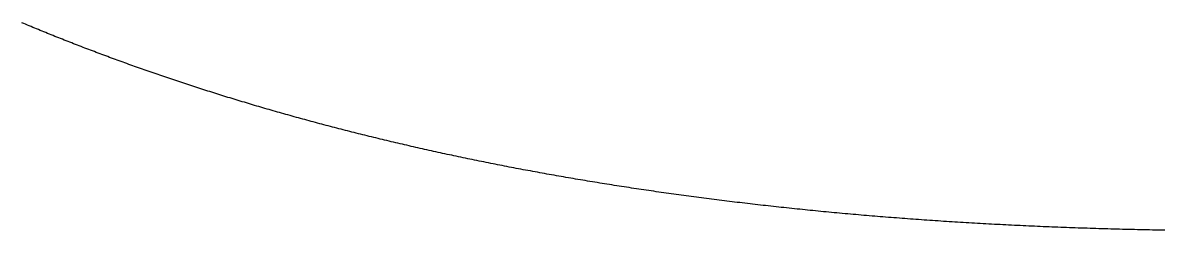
# Model space of a CAD drawing. Extents: x -14 to 314, y -178 to 13.
# Drawn here: x -2.17 to 9.89, y -178.49 to -176.3 of the extents above; entities that cross this region are included whole.
import ezdxf

# ---------------------------------------------------------------- set-up
doc = ezdxf.new("R2010")
doc.units = 0
doc.layers.add('BLACK', color=7, linetype='CONTINUOUS')

msp = doc.modelspace()

# ---------------------------------------------------------------- linework, layer by layer
at = {"layer": 'BLACK', "linetype": 'CONTINUOUS'}
for p, q in [((-2.16476, -176.305562), (-2.184031, -176.29747)), ((-2.145474, -176.313638), (-2.16476, -176.305562)), ((-2.126163, -176.321704), (-2.145474, -176.313638)), ((-2.106836, -176.329754), (-2.126163, -176.321704)), ((-2.087485, -176.337793), (-2.106836, -176.329754)), ((-2.068118, -176.345816), (-2.087485, -176.337793)), ((-2.048726, -176.353828), (-2.068118, -176.345816)), ((-2.029319, -176.361825), (-2.048726, -176.353828)), ((-2.009887, -176.369811), (-2.029319, -176.361825)), ((-1.990439, -176.377781), (-2.009887, -176.369811)), ((-1.970966, -176.38574), (-1.990439, -176.377781)), ((-1.951478, -176.393684), (-1.970966, -176.38574)), ((-1.931964, -176.401616), (-1.951478, -176.393684)), ((-1.912435, -176.409533), (-1.931964, -176.401616)), ((-1.892881, -176.417439), (-1.912435, -176.409533)), ((-1.873311, -176.42533), (-1.892881, -176.417439)), ((-1.853716, -176.433208), (-1.873311, -176.42533)), ((-1.834106, -176.441072), (-1.853716, -176.433208)), ((-1.81447, -176.448924), (-1.834106, -176.441072)), ((-1.794818, -176.456761), (-1.81447, -176.448924)), ((-1.775141, -176.464587), (-1.794818, -176.456761)), ((-1.755448, -176.472397), (-1.775141, -176.464587)), ((-1.73573, -176.480196), (-1.755448, -176.472397)), ((-1.715996, -176.487979), (-1.73573, -176.480196)), ((-1.696237, -176.495751), (-1.715996, -176.487979)), ((-1.676462, -176.503508), (-1.696237, -176.495751)), ((-1.656662, -176.511253), (-1.676462, -176.503508)), ((-1.636845, -176.518983), (-1.656662, -176.511253)), ((-1.617003, -176.526702), (-1.636845, -176.518983)), ((-1.597145, -176.534405), (-1.617003, -176.526702)), ((-1.577262, -176.542096), (-1.597145, -176.534405)), ((-1.557363, -176.549772), (-1.577262, -176.542096)), ((-1.537438, -176.557437), (-1.557363, -176.549772)), ((-1.517497, -176.565087), (-1.537438, -176.557437)), ((-1.49753, -176.572724), (-1.517497, -176.565087)), ((-1.477548, -176.580347), (-1.49753, -176.572724)), ((-1.457539, -176.587958), (-1.477548, -176.580347)), ((-1.437515, -176.595553), (-1.457539, -176.587958)), ((-1.417465, -176.603137), (-1.437515, -176.595553)), ((-1.397398, -176.610706), (-1.417465, -176.603137)), ((-1.377306, -176.618263), (-1.397398, -176.610706)), ((-1.357198, -176.625804), (-1.377306, -176.618263)), ((-1.337064, -176.633334), (-1.357198, -176.625804)), ((-1.316914, -176.640849), (-1.337064, -176.633334)), ((-1.296738, -176.648352), (-1.316914, -176.640849)), ((-1.276545, -176.655839), (-1.296738, -176.648352)), ((-1.256327, -176.663315), (-1.276545, -176.655839)), ((-1.236092, -176.670776), (-1.256327, -176.663315)), ((-1.215831, -176.678225), (-1.236092, -176.670776)), ((-1.195554, -176.685658), (-1.215831, -176.678225)), ((-1.175251, -176.69308), (-1.195554, -176.685658)), ((-1.154932, -176.700486), (-1.175251, -176.69308)), ((-1.134586, -176.707881), (-1.154932, -176.700486)), ((-1.114224, -176.71526), (-1.134586, -176.707881)), ((-1.093836, -176.722628), (-1.114224, -176.71526)), ((-1.073432, -176.72998), (-1.093836, -176.722628)), ((-1.053001, -176.73732), (-1.073432, -176.72998)), ((-1.032553, -176.744645), (-1.053001, -176.73732)), ((-1.01208, -176.751958), (-1.032553, -176.744645)), ((-0.99159, -176.759256), (-1.01208, -176.751958)), ((-0.971073, -176.766542), (-0.99159, -176.759256)), ((-0.95054, -176.773813), (-0.971073, -176.766542)), ((-0.929981, -176.781071), (-0.95054, -176.773813)), ((-0.909405, -176.788315), (-0.929981, -176.781071)), ((-0.888802, -176.795546), (-0.909405, -176.788315)), ((-0.868184, -176.802762), (-0.888802, -176.795546)), ((-0.847538, -176.809966), (-0.868184, -176.802762)), ((-0.826876, -176.817155), (-0.847538, -176.809966)), ((-0.806187, -176.824332), (-0.826876, -176.817155)), ((-0.785481, -176.831493), (-0.806187, -176.824332)), ((-0.764749, -176.838642), (-0.785481, -176.831493)), ((-0.744, -176.845776), (-0.764749, -176.838642)), ((-0.723225, -176.852898), (-0.744, -176.845776)), ((-0.702432, -176.860005), (-0.723225, -176.852898)), ((-0.681613, -176.867099), (-0.702432, -176.860005)), ((-0.660777, -176.874178), (-0.681613, -176.867099)), ((-0.639914, -176.881246), (-0.660777, -176.874178)), ((-0.619035, -176.888297), (-0.639914, -176.881246)), ((-0.598128, -176.895337), (-0.619035, -176.888297)), ((-0.577205, -176.902361), (-0.598128, -176.895337)), ((-0.556255, -176.909373), (-0.577205, -176.902361)), ((-0.535288, -176.91637), (-0.556255, -176.909373)), ((-0.514293, -176.923355), (-0.535288, -176.91637)), ((-0.493282, -176.930324), (-0.514293, -176.923355)), ((-0.472244, -176.937281), (-0.493282, -176.930324)), ((-0.451189, -176.944222), (-0.472244, -176.937281)), ((-0.430106, -176.951152), (-0.451189, -176.944222)), ((-0.409007, -176.958066), (-0.430106, -176.951152)), ((-0.38788, -176.964967), (-0.409007, -176.958066)), ((-0.366737, -176.971854), (-0.38788, -176.964967)), ((-0.345566, -176.978728), (-0.366737, -176.971854)), ((-0.324378, -176.985586), (-0.345566, -176.978728)), ((-0.303163, -176.992433), (-0.324378, -176.985586)), ((-0.281931, -176.999264), (-0.303163, -176.992433)), ((-0.26067, -177.006082), (-0.281931, -176.999264)), ((-0.239394, -177.012886), (-0.26067, -177.006082)), ((-0.218089, -177.019677), (-0.239394, -177.012886)), ((-0.196768, -177.026452), (-0.218089, -177.019677)), ((-0.175419, -177.033215), (-0.196768, -177.026452)), ((-0.154052, -177.039963), (-0.175419, -177.033215)), ((-0.132658, -177.046698), (-0.154052, -177.039963)), ((-0.111247, -177.053418), (-0.132658, -177.046698)), ((-0.089808, -177.060125), (-0.111247, -177.053418)), ((-0.068353, -177.066817), (-0.089808, -177.060125)), ((-0.046869, -177.073497), (-0.068353, -177.066817)), ((-0.025368, -177.080161), (-0.046869, -177.073497)), ((-0.003839, -177.086812), (-0.025368, -177.080161)), ((0.017707, -177.093448), (-0.003839, -177.086812)), ((0.039282, -177.100072), (0.017707, -177.093448)), ((0.060873, -177.10668), (0.039282, -177.100072)), ((0.082493, -177.113276), (0.060873, -177.10668)), ((0.104129, -177.119856), (0.082493, -177.113276)), ((0.125794, -177.126423), (0.104129, -177.119856)), ((0.147476, -177.132975), (0.125794, -177.126423)), ((0.169187, -177.139515), (0.147476, -177.132975)), ((0.190914, -177.146039), (0.169187, -177.139515)), ((0.212671, -177.152551), (0.190914, -177.146039)), ((0.234444, -177.159046), (0.212671, -177.152551)), ((0.256246, -177.16553), (0.234444, -177.159046)), ((0.278065, -177.171997), (0.256246, -177.16553)), ((0.299912, -177.178453), (0.278065, -177.171997)), ((0.321777, -177.184892), (0.299912, -177.178453)), ((0.343671, -177.191319), (0.321777, -177.184892)), ((0.365581, -177.19773), (0.343671, -177.191319)), ((0.387521, -177.204129), (0.365581, -177.19773)), ((0.409478, -177.210512), (0.387521, -177.204129)), ((0.431463, -177.216883), (0.409478, -177.210512)), ((0.453466, -177.223237), (0.431463, -177.216883)), ((0.475498, -177.22958), (0.453466, -177.223237)), ((0.497547, -177.235906), (0.475498, -177.22958)), ((0.519626, -177.24222), (0.497547, -177.235906)), ((0.541721, -177.248518), (0.519626, -177.24222)), ((0.563846, -177.254803), (0.541721, -177.248518)), ((0.585988, -177.261073), (0.563846, -177.254803)), ((0.608159, -177.26733), (0.585988, -177.261073)), ((0.630348, -177.273571), (0.608159, -177.26733)), ((0.652566, -177.2798), (0.630348, -177.273571)), ((0.674801, -177.286012), (0.652566, -177.2798)), ((0.697065, -177.292212), (0.674801, -177.286012)), ((0.719347, -177.298396), (0.697065, -177.292212)), ((0.741659, -177.304568), (0.719347, -177.298396)), ((0.763987, -177.310724), (0.741659, -177.304568)), ((0.786346, -177.316867), (0.763987, -177.310724)), ((0.808722, -177.322994), (0.786346, -177.316867)), ((0.831127, -177.329108), (0.808722, -177.322994)), ((0.85355, -177.335206), (0.831127, -177.329108)), ((0.876003, -177.341292), (0.85355, -177.335206)), ((0.898472, -177.347362), (0.876003, -177.341292)), ((0.920972, -177.353419), (0.898472, -177.347362)), ((0.94349, -177.35946), (0.920972, -177.353419)), ((0.966037, -177.365488), (0.94349, -177.35946)), ((0.988602, -177.3715), (0.966037, -177.365488)), ((1.011196, -177.3775), (0.988602, -177.3715)), ((1.033808, -177.383483), (1.011196, -177.3775)), ((1.056451, -177.389454), (1.033808, -177.383483)), ((1.079111, -177.395408), (1.056451, -177.389454)), ((1.101801, -177.40135), (1.079111, -177.395408)), ((1.124508, -177.407276), (1.101801, -177.40135)), ((1.147246, -177.413189), (1.124508, -177.407276)), ((1.170001, -177.419085), (1.147246, -177.413189)), ((1.192787, -177.424969), (1.170001, -177.419085)), ((1.21559, -177.430837), (1.192787, -177.424969)), ((1.238424, -177.436692), (1.21559, -177.430837)), ((1.261275, -177.442531), (1.238424, -177.436692)), ((1.284157, -177.448357), (1.261275, -177.442531)), ((1.307056, -177.454167), (1.284157, -177.448357)), ((1.329986, -177.459964), (1.307056, -177.454167)), ((1.352934, -177.465744), (1.329986, -177.459964)), ((1.375912, -177.471512), (1.352934, -177.465744)), ((1.398908, -177.477264), (1.375912, -177.471512)), ((1.421935, -177.483003), (1.398908, -177.477264)), ((1.444979, -177.488725), (1.421935, -177.483003)), ((1.468054, -177.494434), (1.444979, -177.488725)), ((1.491147, -177.500128), (1.468054, -177.494434)), ((1.514271, -177.505808), (1.491147, -177.500128)), ((1.537413, -177.511472), (1.514271, -177.505808)), ((1.560586, -177.517123), (1.537413, -177.511472)), ((1.583776, -177.522757), (1.560586, -177.517123)), ((1.606998, -177.528379), (1.583776, -177.522757)), ((1.630237, -177.533984), (1.606998, -177.528379)), ((1.653508, -177.539577), (1.630237, -177.533984)), ((1.676796, -177.545153), (1.653508, -177.539577)), ((1.700116, -177.550715), (1.676796, -177.545153)), ((1.723453, -177.556262), (1.700116, -177.550715)), ((1.746822, -177.561795), (1.723453, -177.556262)), ((1.770208, -177.567312), (1.746822, -177.561795)), ((1.793626, -177.572816), (1.770208, -177.567312)), ((1.817062, -177.578304), (1.793626, -177.572816)), ((1.84053, -177.583778), (1.817062, -177.578304)), ((1.864015, -177.589236), (1.84053, -177.583778)), ((1.887532, -177.594681), (1.864015, -177.589236)), ((1.911067, -177.600109), (1.887532, -177.594681)), ((1.934634, -177.605525), (1.911067, -177.600109)), ((1.958218, -177.610923), (1.934634, -177.605525)), ((1.981835, -177.616309), (1.958218, -177.610923)), ((2.005469, -177.621678), (1.981835, -177.616309)), ((2.029136, -177.627033), (2.005469, -177.621678)), ((2.05282, -177.632373), (2.029136, -177.627033)), ((2.076536, -177.637699), (2.05282, -177.632373)), ((2.10027, -177.643008), (2.076536, -177.637699)), ((2.124036, -177.648304), (2.10027, -177.643008)), ((2.147821, -177.653584), (2.124036, -177.648304)), ((2.171637, -177.65885), (2.147821, -177.653584)), ((2.195472, -177.6641), (2.171637, -177.65885)), ((2.219338, -177.669336), (2.195472, -177.6641)), ((2.243223, -177.674556), (2.219338, -177.669336)), ((2.26714, -177.679763), (2.243223, -177.674556)), ((2.291076, -177.684952), (2.26714, -177.679763)), ((2.315043, -177.690129), (2.291076, -177.684952)), ((2.339029, -177.695289), (2.315043, -177.690129)), ((2.363047, -177.700435), (2.339029, -177.695289)), ((2.387084, -177.705565), (2.363047, -177.700435)), ((2.411153, -177.710681), (2.387084, -177.705565)), ((2.43524, -177.715781), (2.411153, -177.710681)), ((2.45936, -177.720867), (2.43524, -177.715781)), ((2.483498, -177.725936), (2.45936, -177.720867)), ((2.507669, -177.730992), (2.483498, -177.725936)), ((2.531858, -177.736031), (2.507669, -177.730992)), ((2.55608, -177.741057), (2.531858, -177.736031)), ((2.58032, -177.746066), (2.55608, -177.741057)), ((2.604594, -177.751061), (2.58032, -177.746066)), ((2.628885, -177.75604), (2.604594, -177.751061)), ((2.653209, -177.761005), (2.628885, -177.75604)), ((2.677552, -177.765953), (2.653209, -177.761005)), ((2.701928, -177.770888), (2.677552, -177.765953)), ((2.726322, -177.775806), (2.701928, -177.770888)), ((2.75075, -177.78071), (2.726322, -177.775806)), ((2.775195, -177.785597), (2.75075, -177.78071)), ((2.799674, -177.790471), (2.775195, -177.785597)), ((2.824172, -177.795328), (2.799674, -177.790471)), ((2.848703, -177.800171), (2.824172, -177.795328)), ((2.873252, -177.804997), (2.848703, -177.800171)), ((2.897835, -177.80981), (2.873252, -177.804997)), ((2.922436, -177.814605), (2.897835, -177.80981)), ((2.947071, -177.819387), (2.922436, -177.814605)), ((2.971724, -177.824152), (2.947071, -177.819387)), ((2.996411, -177.828903), (2.971724, -177.824152)), ((3.021116, -177.833638), (2.996411, -177.828903)), ((3.045855, -177.838358), (3.021116, -177.833638)), ((3.070612, -177.843062), (3.045855, -177.838358)), ((3.095404, -177.847751), (3.070612, -177.843062)), ((3.120214, -177.852424), (3.095404, -177.847751)), ((3.145058, -177.857083), (3.120214, -177.852424)), ((3.16992, -177.861725), (3.145058, -177.857083)), ((3.194816, -177.866353), (3.16992, -177.861725)), ((3.219731, -177.870963), (3.194816, -177.866353)), ((3.244681, -177.87556), (3.219731, -177.870963)), ((3.269648, -177.88014), (3.244681, -177.87556)), ((3.29465, -177.884706), (3.269648, -177.88014)), ((3.319671, -177.889255), (3.29465, -177.884706)), ((3.344726, -177.89379), (3.319671, -177.889255)), ((3.369799, -177.898308), (3.344726, -177.89379)), ((3.394907, -177.902811), (3.369799, -177.898308)), ((3.420033, -177.907298), (3.394907, -177.902811)), ((3.445195, -177.911771), (3.420033, -177.907298)), ((3.470374, -177.916226), (3.445195, -177.911771)), ((3.495589, -177.920667), (3.470374, -177.916226)), ((3.520822, -177.925092), (3.495589, -177.920667)), ((3.546089, -177.929502), (3.520822, -177.925092)), ((3.571376, -177.933895), (3.546089, -177.929502)), ((3.596697, -177.938273), (3.571376, -177.933895)), ((3.622037, -177.942635), (3.596697, -177.938273)), ((3.647412, -177.946982), (3.622037, -177.942635)), ((3.672806, -177.951312), (3.647412, -177.946982)), ((3.698234, -177.955628), (3.672806, -177.951312)), ((3.723682, -177.959927), (3.698234, -177.955628)), ((3.749164, -177.964211), (3.723682, -177.959927)), ((3.774666, -177.968478), (3.749164, -177.964211)), ((3.800202, -177.972731), (3.774666, -177.968478)), ((3.825757, -177.976967), (3.800202, -177.972731)), ((3.851348, -177.981188), (3.825757, -177.976967)), ((3.876957, -177.985392), (3.851348, -177.981188)), ((3.902602, -177.989581), (3.876957, -177.985392)), ((3.928266, -177.993754), (3.902602, -177.989581)), ((3.953965, -177.997912), (3.928266, -177.993754)), ((3.979683, -178.002052), (3.953965, -177.997912)), ((4.005437, -178.006178), (3.979683, -178.002052)), ((4.03121, -178.010287), (4.005437, -178.006178)), ((4.057018, -178.014381), (4.03121, -178.010287)), ((4.082845, -178.018458), (4.057018, -178.014381)), ((4.108708, -178.02252), (4.082845, -178.018458)), ((4.13459, -178.026565), (4.108708, -178.02252)), ((4.160508, -178.030595), (4.13459, -178.026565)), ((4.186445, -178.034608), (4.160508, -178.030595)), ((4.212417, -178.038607), (4.186445, -178.034608)), ((4.238409, -178.042588), (4.212417, -178.038607)), ((4.264437, -178.046554), (4.238409, -178.042588)), ((4.290484, -178.050503), (4.264437, -178.046554)), ((4.316567, -178.054437), (4.290484, -178.050503)), ((4.342669, -178.058354), (4.316567, -178.054437)), ((4.368807, -178.062256), (4.342669, -178.058354)), ((4.394965, -178.06614), (4.368807, -178.062256)), ((4.421158, -178.07001), (4.394965, -178.06614)), ((4.447371, -178.073862), (4.421158, -178.07001)), ((4.473621, -178.0777), (4.447371, -178.073862)), ((4.499889, -178.08152), (4.473621, -178.0777)), ((4.526194, -178.085325), (4.499889, -178.08152)), ((4.552518, -178.089112), (4.526194, -178.085325)), ((4.578879, -178.092885), (4.552518, -178.089112)), ((4.605259, -178.09664), (4.578879, -178.092885)), ((4.631676, -178.10038), (4.605259, -178.09664)), ((4.658112, -178.104103), (4.631676, -178.10038)), ((4.684585, -178.107811), (4.658112, -178.104103)), ((4.711077, -178.111501), (4.684585, -178.107811)), ((4.737606, -178.115176), (4.711077, -178.111501)), ((4.764154, -178.118833), (4.737606, -178.115176)), ((4.790739, -178.122476), (4.764154, -178.118833)), ((4.817344, -178.126101), (4.790739, -178.122476)), ((4.843986, -178.12971), (4.817344, -178.126101)), ((4.870647, -178.133302), (4.843986, -178.12971)), ((4.897345, -178.136879), (4.870647, -178.133302)), ((4.924063, -178.140438), (4.897345, -178.136879)), ((4.950818, -178.143982), (4.924063, -178.140438)), ((4.977592, -178.147509), (4.950818, -178.143982)), ((5.004404, -178.15102), (4.977592, -178.147509)), ((5.031235, -178.154514), (5.004404, -178.15102)), ((5.058104, -178.157992), (5.031235, -178.154514)), ((5.084992, -178.161452), (5.058104, -178.157992)), ((5.111917, -178.164897), (5.084992, -178.161452)), ((5.138863, -178.168325), (5.111917, -178.164897)), ((5.165846, -178.171737), (5.138863, -178.168325)), ((5.192848, -178.175131), (5.165846, -178.171737)), ((5.219888, -178.17851), (5.192848, -178.175131)), ((5.246948, -178.181871), (5.219888, -178.17851)), ((5.274046, -178.185217), (5.246948, -178.181871)), ((5.301163, -178.188545), (5.274046, -178.185217)), ((5.328318, -178.191858), (5.301163, -178.188545)), ((5.355493, -178.195152), (5.328318, -178.191858)), ((5.382706, -178.198431), (5.355493, -178.195152)), ((5.409938, -178.201693), (5.382706, -178.198431)), ((5.437209, -178.204939), (5.409938, -178.201693)), ((5.464499, -178.208166), (5.437209, -178.204939)), ((5.491828, -178.211379), (5.464499, -178.208166)), ((5.519176, -178.214573), (5.491828, -178.211379)), ((5.546563, -178.217752), (5.519176, -178.214573)), ((5.573969, -178.220913), (5.546563, -178.217752)), ((5.601414, -178.224058), (5.573969, -178.220913)), ((5.628878, -178.227185), (5.601414, -178.224058)), ((5.656382, -178.230297), (5.628878, -178.227185)), ((5.683904, -178.23339), (5.656382, -178.230297)), ((5.711466, -178.236468), (5.683904, -178.23339)), ((5.739047, -178.239528), (5.711466, -178.236468)), ((5.766668, -178.242572), (5.739047, -178.239528)), ((5.794308, -178.245598), (5.766668, -178.242572)), ((5.821987, -178.248608), (5.794308, -178.245598)), ((5.849685, -178.2516), (5.821987, -178.248608)), ((5.877423, -178.254576), (5.849685, -178.2516)), ((5.905181, -178.257535), (5.877423, -178.254576)), ((5.932977, -178.260477), (5.905181, -178.257535)), ((5.960794, -178.263401), (5.932977, -178.260477)), ((5.98865, -178.266309), (5.960794, -178.263401)), ((6.016525, -178.2692), (5.98865, -178.266309)), ((6.044441, -178.272074), (6.016525, -178.2692)), ((6.072375, -178.27493), (6.044441, -178.272074)), ((6.10035, -178.27777), (6.072375, -178.27493)), ((6.128344, -178.280592), (6.10035, -178.27777)), ((6.156378, -178.283397), (6.128344, -178.280592)), ((6.184432, -178.286185), (6.156378, -178.283397)), ((6.212525, -178.288956), (6.184432, -178.286185)), ((6.240639, -178.291709), (6.212525, -178.288956)), ((6.268792, -178.294446), (6.240639, -178.291709)), ((6.296965, -178.297165), (6.268792, -178.294446)), ((6.325179, -178.299868), (6.296965, -178.297165)), ((6.353412, -178.302552), (6.325179, -178.299868)), ((6.381685, -178.30522), (6.353412, -178.302552)), ((6.409978, -178.30787), (6.381685, -178.30522)), ((6.438311, -178.310504), (6.409978, -178.30787)), ((6.466665, -178.313119), (6.438311, -178.310504)), ((6.495058, -178.315718), (6.466665, -178.313119)), ((6.523472, -178.318298), (6.495058, -178.315718)), ((6.551926, -178.320862), (6.523472, -178.318298)), ((6.5804, -178.323408), (6.551926, -178.320862)), ((6.608914, -178.325938), (6.5804, -178.323408)), ((6.637449, -178.328449), (6.608914, -178.325938)), ((6.666024, -178.330943), (6.637449, -178.328449)), ((6.69462, -178.333419), (6.666024, -178.330943)), ((6.723255, -178.335879), (6.69462, -178.333419)), ((6.751912, -178.33832), (6.723255, -178.335879)), ((6.780609, -178.340745), (6.751912, -178.33832)), ((6.809326, -178.343151), (6.780609, -178.340745)), ((6.838084, -178.34554), (6.809326, -178.343151)), ((6.866862, -178.347911), (6.838084, -178.34554)), ((6.895681, -178.350266), (6.866862, -178.347911)), ((6.924521, -178.352602), (6.895681, -178.350266)), ((6.953401, -178.354921), (6.924521, -178.352602)), ((6.982302, -178.357222), (6.953401, -178.354921)), ((7.011244, -178.359506), (6.982302, -178.357222)), ((7.040206, -178.361771), (7.011244, -178.359506)), ((7.06921, -178.36402), (7.040206, -178.361771)), ((7.098234, -178.36625), (7.06921, -178.36402)), ((7.127299, -178.368463), (7.098234, -178.36625)), ((7.156385, -178.370658), (7.127299, -178.368463)), ((7.185512, -178.372835), (7.156385, -178.370658)), ((7.21466, -178.374994), (7.185512, -178.372835)), ((7.243849, -178.377137), (7.21466, -178.374994)), ((7.273059, -178.37926), (7.243849, -178.377137)), ((7.30231, -178.381367), (7.273059, -178.37926)), ((7.331582, -178.383455), (7.30231, -178.381367)), ((7.360895, -178.385525), (7.331582, -178.383455)), ((7.39023, -178.387578), (7.360895, -178.385525)), ((7.419606, -178.389613), (7.39023, -178.387578)), ((7.449002, -178.391629), (7.419606, -178.389613)), ((7.478441, -178.393628), (7.449002, -178.391629)), ((7.5079, -178.395609), (7.478441, -178.393628)), ((7.537401, -178.397572), (7.5079, -178.395609)), ((7.566923, -178.399517), (7.537401, -178.397572)), ((7.596487, -178.401444), (7.566923, -178.399517)), ((7.626072, -178.403353), (7.596487, -178.401444)), ((7.655699, -178.405244), (7.626072, -178.403353)), ((7.685347, -178.407116), (7.655699, -178.405244)), ((7.715037, -178.408972), (7.685347, -178.407116)), ((7.744748, -178.410808), (7.715037, -178.408972)), ((7.774502, -178.412627), (7.744748, -178.410808)), ((7.804276, -178.414427), (7.774502, -178.412627)), ((7.834093, -178.41621), (7.804276, -178.414427)), ((7.86393, -178.417974), (7.834093, -178.41621)), ((7.893811, -178.41972), (7.86393, -178.417974)), ((7.923712, -178.421447), (7.893811, -178.41972)), ((7.953656, -178.423157), (7.923712, -178.421447)), ((7.983621, -178.424848), (7.953656, -178.423157)), ((8.013628, -178.426522), (7.983621, -178.424848)), ((8.043657, -178.428176), (8.013628, -178.426522)), ((8.073729, -178.429813), (8.043657, -178.428176)), ((8.103821, -178.431431), (8.073729, -178.429813)), ((8.133957, -178.433031), (8.103821, -178.431431)), ((8.164114, -178.434612), (8.133957, -178.433031)), ((8.194314, -178.436175), (8.164114, -178.434612)), ((8.224535, -178.43772), (8.194314, -178.436175)), ((8.254799, -178.439247), (8.224535, -178.43772)), ((8.285085, -178.440754), (8.254799, -178.439247)), ((8.315414, -178.442244), (8.285085, -178.440754)), ((8.345764, -178.443715), (8.315414, -178.442244)), ((8.376157, -178.445167), (8.345764, -178.443715)), ((8.406572, -178.446601), (8.376157, -178.445167)), ((8.43703, -178.448017), (8.406572, -178.446601)), ((8.467509, -178.449414), (8.43703, -178.448017)), ((8.498033, -178.450792), (8.467509, -178.449414)), ((8.528577, -178.452152), (8.498033, -178.450792)), ((8.559165, -178.453493), (8.528577, -178.452152)), ((8.589775, -178.454816), (8.559165, -178.453493)), ((8.620428, -178.45612), (8.589775, -178.454816)), ((8.651103, -178.457405), (8.620428, -178.45612)), ((8.681822, -178.458672), (8.651103, -178.457405)), ((8.712562, -178.45992), (8.681822, -178.458672)), ((8.743346, -178.461149), (8.712562, -178.45992)), ((8.774152, -178.462359), (8.743346, -178.461149)), ((8.805001, -178.463551), (8.774152, -178.462359)), ((8.835873, -178.464724), (8.805001, -178.463551)), ((8.866788, -178.465879), (8.835873, -178.464724)), ((8.897725, -178.467014), (8.866788, -178.465879)), ((8.928707, -178.468131), (8.897725, -178.467014)), ((8.95971, -178.469228), (8.928707, -178.468131)), ((8.990758, -178.470307), (8.95971, -178.469228)), ((9.021827, -178.471367), (8.990758, -178.470307)), ((9.052941, -178.472408), (9.021827, -178.471367)), ((9.084076, -178.47343), (9.052941, -178.472408)), ((9.115256, -178.474434), (9.084076, -178.47343)), ((9.146458, -178.475418), (9.115256, -178.474434)), ((9.177705, -178.476383), (9.146458, -178.475418)), ((9.208973, -178.477329), (9.177705, -178.476383)), ((9.240286, -178.478256), (9.208973, -178.477329)), ((9.271621, -178.479164), (9.240286, -178.478256)), ((9.303001, -178.480054), (9.271621, -178.479164)), ((9.334403, -178.480923), (9.303001, -178.480054)), ((9.36585, -178.481774), (9.334403, -178.480923)), ((9.397319, -178.482606), (9.36585, -178.481774)), ((9.428833, -178.483419), (9.397319, -178.482606)), ((9.460369, -178.484212), (9.428833, -178.483419)), ((9.49195, -178.484987), (9.460369, -178.484212)), ((9.523553, -178.485741), (9.49195, -178.484987)), ((9.555202, -178.486477), (9.523553, -178.485741)), ((9.586872, -178.487194), (9.555202, -178.486477)), ((9.618589, -178.487891), (9.586872, -178.487194)), ((9.650327, -178.488569), (9.618589, -178.487891)), ((9.68211, -178.489228), (9.650327, -178.488569)), ((9.713916, -178.489867), (9.68211, -178.489228)), ((9.745768, -178.490488), (9.713916, -178.489867)), ((9.777641, -178.491088), (9.745768, -178.490488)), ((9.809561, -178.49167), (9.777641, -178.491088)), ((9.841503, -178.492231), (9.809561, -178.49167)), ((9.87349, -178.492774), (9.841503, -178.492231)), ((9.9055, -178.493297), (9.87349, -178.492774))]:
    msp.add_line(p, q, dxfattribs=at)

doc.saveas('drawing.dxf')
